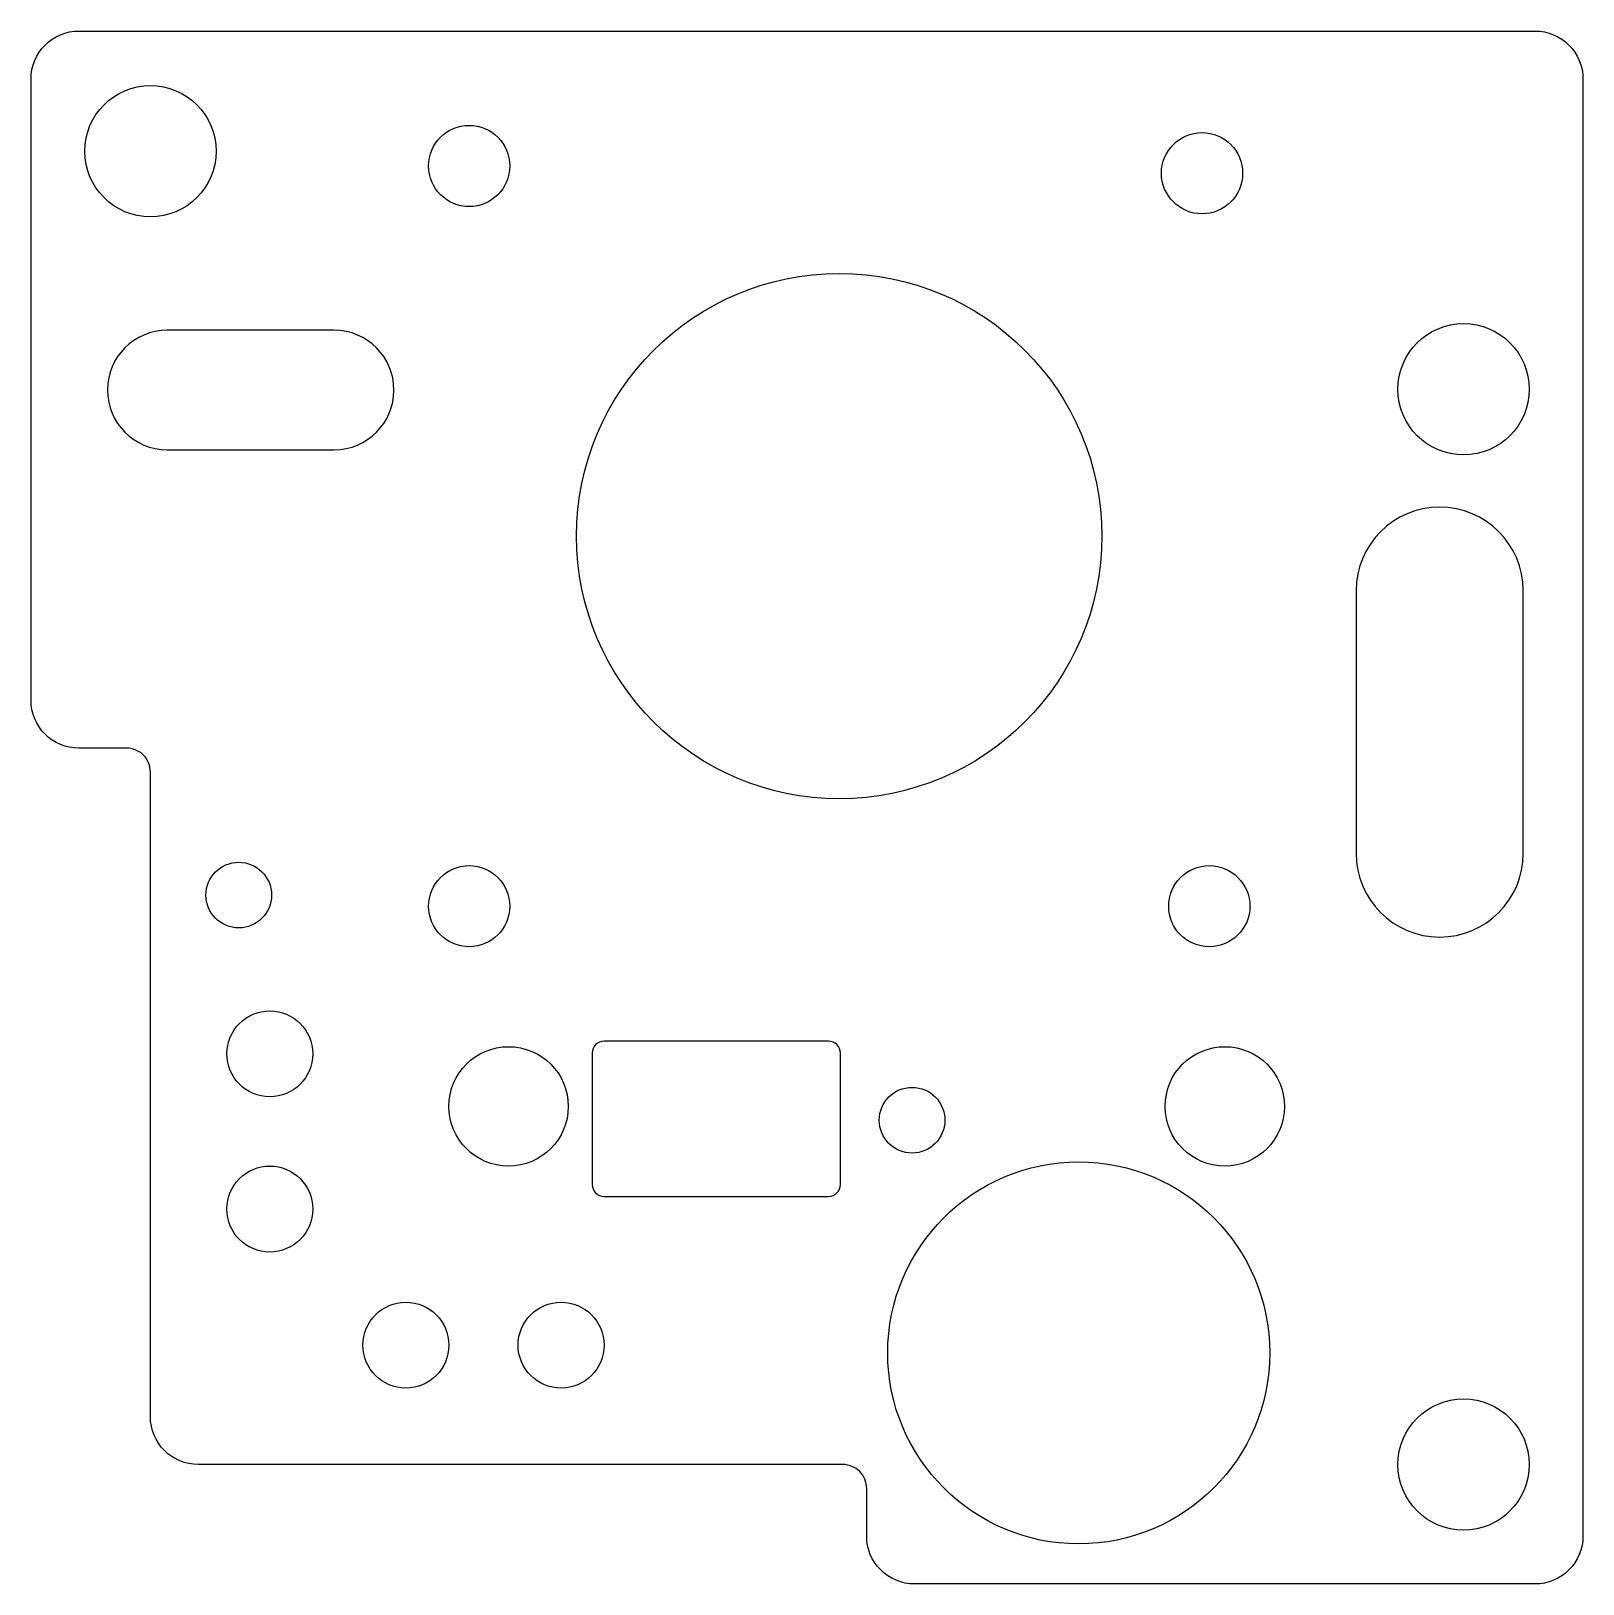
# Model space of a CAD drawing. Header units: millimetres. Extents: x -35 to 30, y -35 to 30.
import ezdxf

# ---------------------------------------------------------------- set-up
doc = ezdxf.new("R2010")
doc.units = ezdxf.units.MM
doc.layers.get('0').update_dxf_attribs({"linetype": 'CONTINUOUS'})

msp = doc.modelspace()

# ---------------------------------------------------------------- linework, layer by layer
for points in [[(-1, -30), (-28, -30, -0.414214), (-30, -28), (-30, -1, 0.414214), (-31, 0), (-33, 0, -0.414214), (-35, 2), (-35, 28.032, -0.414214), (-33, 30.032), (28, 30.032, -0.414214), (30, 28.032), (30, -33, -0.414214), (28, -35), (2, -35, -0.414214), (0, -33), (0, -31, 0.414214)], [(-29.3, 17.5, 1), (-29.3, 12.5), (-22.3, 12.5, 1), (-22.3, 17.5)], [(27.5, 6.591, 1), (20.5, 6.591), (20.5, -4.409, 1), (27.5, -4.409)], [(-1.6, -12.268), (-11, -12.268, 0.414214), (-11.5, -12.768), (-11.5, -18.268, 0.414214), (-11, -18.768), (-1.6, -18.768, 0.414214), (-1.1, -18.268), (-1.1, -12.768, 0.414214)]]:
    msp.add_lwpolyline(points, format="xyb", close=True)
for centre, radius in [((-30, 25), 2.75), ((-16.65, 24.382), 1.7), ((14.046, 24.078), 1.7), ((-1.15, 8.882), 11), ((25, 15.032), 2.75), ((-26.3, -6.15), 1.375), ((-16.65, -6.618), 1.7), ((14.35, -6.618), 1.7), ((-25, -12.8), 1.8), ((-15, -15), 2.5), ((15, -15), 2.5), ((1.9, -15.578), 1.375), ((-25, -19.3), 1.8), ((8.882, -25.323), 8), ((-19.3, -25), 1.8), ((-12.8, -25), 1.8), ((25, -30), 2.75)]:
    msp.add_circle(centre, radius)

doc.saveas('drawing.dxf')
